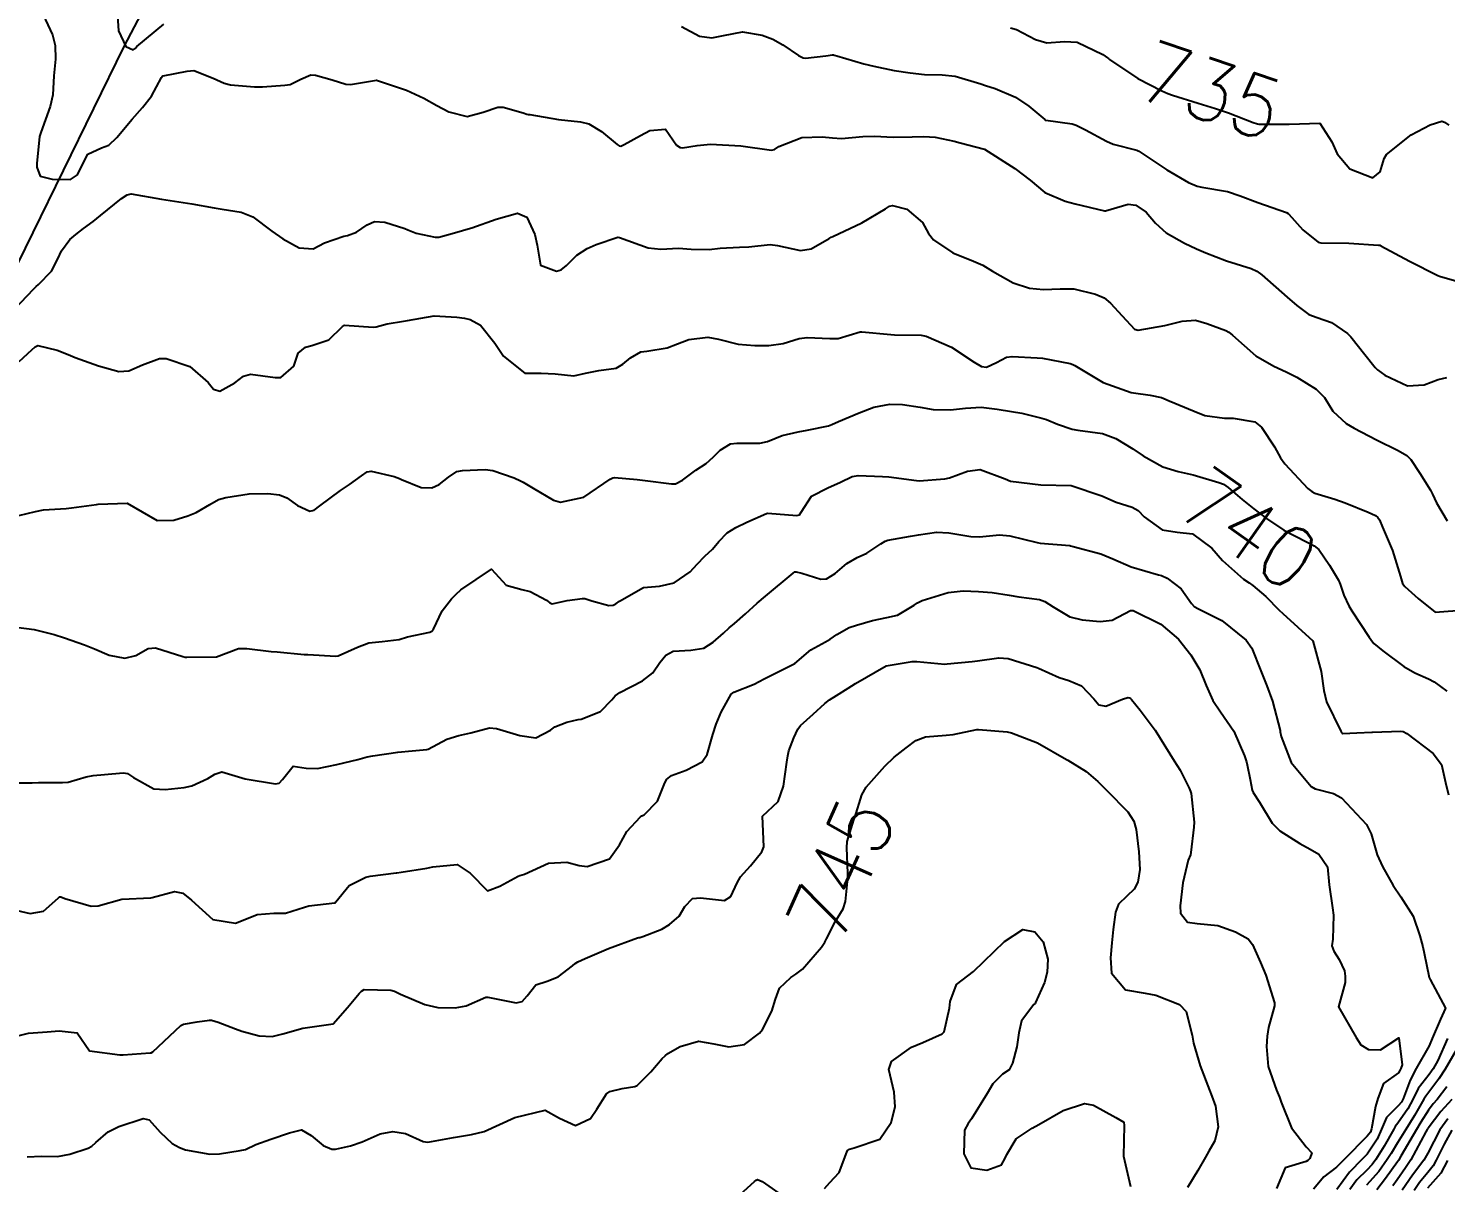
# Model space of a CAD drawing. Header units: metres. Extents: x 318500 to 325275, y 7408834 to 7428799.
# Drawn here: x 320055.1 to 320148.2, y 7412095.6 to 7412171.5 of the extents above; entities that cross this region are included whole.
import ezdxf
from ezdxf.enums import TextEntityAlignment as Align

# ---------------------------------------------------------------- set-up
doc = ezdxf.new("R2010")
doc.units = ezdxf.units.M
doc.header["$MEASUREMENT"] = 0
for name, color, linetype in [('Cotas', 45, 'Continuous'), ('Curvas de Nivel 1m', 11, 'Continuous'), ('Curvas de Nivel 5m', 15, 'Continuous'), ('Linha Férrea', 20, 'Continuous'), ('Vias Secundárias', 230, 'Continuous')]:
    doc.layers.add(name, color=color, linetype=linetype)
doc.styles.add('Style-STANDARD', font='STANDARD.shx')

msp = doc.modelspace()

# ---------------------------------------------------------------- linework, layer by layer
at = {"layer": 'Curvas de Nivel 1m', "flags": 128}
for points, elevation in [([(320056.072, 7412172.339), (320056.686, 7412171.019), (320056.869, 7412170.327), (320056.879, 7412169.424), (320056.773, 7412168.328), (320056.704, 7412167.091), (320056.545, 7412166.331), (320055.913, 7412164.607), (320055.842, 7412164.341), (320055.652, 7412162.575), (320055.659, 7412162.343), (320055.871, 7412161.752), (320056.656, 7412161.54), (320057.868, 7412161.528), (320058.337, 7412161.842), (320058.547, 7412162.303), (320059.003, 7412163.189), (320059.9, 7412163.596), (320060.394, 7412163.791), (320060.914, 7412164.275), (320061.922, 7412165.484), (320062.602, 7412166.25), (320063.183, 7412166.999), (320063.855, 7412168.232), (320063.895, 7412168.297), (320063.962, 7412168.332), (320065.542, 7412168.639), (320065.967, 7412168.676), (320067.245, 7412168.191), (320067.955, 7412167.854), (320068.384, 7412167.744), (320069.952, 7412167.611), (320070.482, 7412167.615), (320071.954, 7412167.717), (320072.305, 7412167.774), (320072.994, 7412168.114), (320073.662, 7412168.407), (320073.964, 7412168.37), (320075.063, 7412168.083), (320075.956, 7412167.798), (320076.264, 7412167.758), (320077.96, 7412168.05), (320079.951, 7412167.404), (320081.088, 7412166.858), (320081.936, 7412166.39), (320082.731, 7412165.982), (320083.927, 7412165.669), (320084.987, 7412165.954), (320085.935, 7412166.283), (320086.286, 7412166.285), (320087.606, 7412165.915), (320087.843, 7412165.825), (320087.929, 7412165.805), (320088.043, 7412165.795), (320089.926, 7412165.478), (320091.379, 7412165.322), (320091.923, 7412165.192), (320092.753, 7412164.682), (320093.769, 7412163.832), (320093.909, 7412163.741), (320094.015, 7412163.723), (320094.245, 7412163.827), (320095.31, 7412164.422), (320095.919, 7412164.747), (320096.951, 7412164.825), (320097.679, 7412163.783), (320097.908, 7412163.639), (320098.068, 7412163.617), (320099.036, 7412163.763), (320099.911, 7412163.842), (320101.91, 7412163.73), (320103.906, 7412163.449), (320104.112, 7412163.492), (320104.404, 7412163.693), (320105.916, 7412164.277), (320107.24, 7412164.333), (320107.916, 7412164.269), (320108.503, 7412164.228), (320109.917, 7412164.345), (320110.688, 7412164.379), (320111.917, 7412164.3), (320113.163, 7412164.332), (320113.918, 7412164.36), (320114.661, 7412164.302), (320115.915, 7412164.044), (320116.311, 7412163.931), (320117.91, 7412163.51), (320119.891, 7412162.247), (320120.91, 7412161.475), (320121.868, 7412160.683), (320123.197, 7412160.102), (320123.858, 7412159.934), (320125.79, 7412159.472), (320125.851, 7412159.477), (320127.341, 7412159.905), (320127.857, 7412159.831), (320128.536, 7412159.37), (320129.141, 7412158.659), (320129.837, 7412158.024), (320131.043, 7412157.338), (320131.825, 7412156.971), (320132.441, 7412156.7), (320133.813, 7412156.174), (320135.413, 7412155.669), (320135.804, 7412155.509), (320136.121, 7412155.267), (320137.778, 7412153.795), (320138.432, 7412153.24), (320139.2, 7412152.664), (320139.762, 7412152.456), (320140.691, 7412152.138), (320141.752, 7412151.412), (320141.972, 7412151.188), (320142.891, 7412150.02), (320143.577, 7412149.171), (320143.718, 7412149.026), (320144.193, 7412148.683), (320145.702, 7412147.967), (320146.795, 7412148.033), (320147.709, 7412148.392), (320148.285, 7412148.53)], 737), ([(320060.968, 7412172.276), (320061.014, 7412171.289), (320061.515, 7412170.267), (320061.987, 7412170.046), (320062.115, 7412170.131), (320062.239, 7412170.256), (320064.005, 7412171.722)], 736), ([(320098.008, 7412171.574), (320099.181, 7412170.942), (320100.001, 7412170.827), (320100.767, 7412170.978), (320102.005, 7412171.226), (320103.305, 7412171.012), (320104, 7412170.737), (320104.669, 7412170.362), (320105.689, 7412169.675), (320105.988, 7412169.517), (320106.155, 7412169.501), (320107.478, 7412169.655), (320107.928, 7412169.713), (320107.991, 7412169.708), (320108.04, 7412169.699), (320108.201, 7412169.647), (320109.983, 7412169.128), (320110.627, 7412168.964), (320111.976, 7412168.68), (320113.019, 7412168.535), (320113.973, 7412168.432), (320115.124, 7412168.401), (320115.972, 7412168.322), (320117.67, 7412167.809), (320117.963, 7412167.709), (320118.617, 7412167.503), (320119.952, 7412166.933), (320120.813, 7412166.347), (320121.867, 7412165.461), (320121.902, 7412165.432), (320121.93, 7412165.421), (320123.667, 7412165.174), (320123.927, 7412165.105), (320124.55, 7412164.798), (320125.916, 7412164.036), (320126.365, 7412163.854), (320127.911, 7412163.451), (320127.961, 7412163.43), (320128.04, 7412163.378), (320129.892, 7412162.17), (320131.316, 7412161.336), (320131.876, 7412161.078), (320132.189, 7412161.012), (320133.871, 7412160.731), (320134.706, 7412160.449), (320135.861, 7412160.018), (320137.74, 7412159.363), (320137.851, 7412159.299), (320137.904, 7412159.249), (320138.824, 7412158.219), (320139.832, 7412157.419), (320139.99, 7412157.376), (320141.831, 7412157.333), (320143.787, 7412157.214), (320143.83, 7412157.21), (320143.868, 7412157.207), (320143.946, 7412157.168), (320145.815, 7412156.154), (320147.688, 7412155.225), (320147.801, 7412155.183), (320148.004, 7412155.108), (320149.793, 7412154.614)], 736), ([(320053.752, 7412152.539), (320055.467, 7412154.345), (320055.614, 7412154.5), (320055.774, 7412154.635), (320056.621, 7412155.494), (320057.048, 7412156.321), (320057.287, 7412156.839), (320057.819, 7412157.579), (320058.216, 7412157.914), (320058.726, 7412158.301), (320059.358, 7412158.771), (320059.839, 7412159.158), (320061.228, 7412160.269), (320061.6, 7412160.518), (320061.855, 7412160.583), (320063.85, 7412160.23), (320065.847, 7412159.929), (320067.316, 7412159.66), (320067.844, 7412159.577), (320069.071, 7412159.39), (320069.839, 7412159.067), (320071.085, 7412158.137), (320071.823, 7412157.636), (320072.885, 7412157.043), (320073.813, 7412156.975), (320074.544, 7412157.364), (320075.826, 7412157.801), (320076.056, 7412157.838), (320076.662, 7412158.062), (320077.349, 7412158.541), (320077.837, 7412158.767), (320078.519, 7412158.722), (320079.833, 7412158.303), (320080.028, 7412158.213), (320080.576, 7412158.009), (320081.826, 7412157.736), (320082.067, 7412157.747), (320082.949, 7412157.979), (320083.628, 7412158.176), (320083.833, 7412158.234), (320084.228, 7412158.358), (320085.84, 7412158.91), (320087.238, 7412159.313), (320087.841, 7412159.059), (320088.374, 7412157.905), (320088.52, 7412157.202), (320088.749, 7412155.901), (320089.794, 7412155.512), (320090.091, 7412155.59), (320090.445, 7412155.88), (320091.121, 7412156.56), (320091.817, 7412156.997), (320092.408, 7412157.264), (320093.829, 7412157.746), (320093.931, 7412157.726), (320095.818, 7412157.038), (320096.656, 7412156.958), (320097.818, 7412157.007), (320098.639, 7412156.946), (320099.818, 7412156.925), (320100.553, 7412157.008), (320101.82, 7412157.083), (320102.431, 7412157.111), (320103.823, 7412157.262), (320104.314, 7412157.201), (320105.818, 7412156.871), (320106.511, 7412156.972), (320107.702, 7412157.651), (320107.779, 7412157.703), (320107.831, 7412157.731), (320107.954, 7412157.771), (320109.841, 7412158.685), (320111.402, 7412159.597), (320111.676, 7412159.769), (320111.853, 7412159.816), (320112.807, 7412159.58), (320113.841, 7412158.699), (320114.238, 7412157.968), (320114.562, 7412157.559), (320115.818, 7412156.707), (320117.178, 7412156.151), (320117.806, 7412155.89), (320118.431, 7412155.504), (320119.789, 7412154.733), (320120.872, 7412154.385), (320121.782, 7412154.29), (320122.877, 7412154.35), (320123.784, 7412154.335), (320125.193, 7412154.001), (320125.775, 7412153.76), (320126.187, 7412153.404), (320126.951, 7412152.581), (320127.753, 7412151.693), (320127.998, 7412151.621), (320129.756, 7412151.939), (320130.883, 7412152.215), (320131.76, 7412152.29), (320132.501, 7412152.063), (320133.753, 7412151.6), (320133.956, 7412151.501), (320134.19, 7412151.293), (320135.73, 7412149.934), (320136.91, 7412149.258), (320137.715, 7412148.902), (320138.413, 7412148.536), (320139.698, 7412147.745), (320140.232, 7412147.212), (320140.796, 7412146.318), (320141.673, 7412145.487), (320142.186, 7412145.185), (320143.659, 7412144.432), (320145.075, 7412143.722), (320145.644, 7412143.387), (320145.914, 7412143.136), (320146.512, 7412142.241), (320147.206, 7412141.116), (320147.342, 7412140.849), (320147.602, 7412140.281), (320148.307, 7412139.103)], 738), ([(320054.489, 7412149.577), (320055.322, 7412150.346), (320055.541, 7412150.524), (320055.724, 7412150.621), (320057.005, 7412150.321), (320057.716, 7412150.039), (320058.179, 7412149.839), (320059.705, 7412149.291), (320061.051, 7412148.919), (320061.7, 7412148.948), (320062.601, 7412149.353), (320063.713, 7412149.761), (320064.163, 7412149.776), (320065.706, 7412149.247), (320066.907, 7412148.192), (320067.256, 7412147.756), (320067.685, 7412147.63), (320068.669, 7412148.165), (320069.242, 7412148.612), (320069.699, 7412148.738), (320071.313, 7412148.516), (320071.696, 7412148.528), (320072.551, 7412149.274), (320072.818, 7412150.114), (320073.312, 7412150.52), (320073.728, 7412150.613), (320074.832, 7412150.985), (320075.747, 7412151.869), (320075.868, 7412151.949), (320077.747, 7412151.819), (320077.939, 7412151.855), (320078.671, 7412152.036), (320079.752, 7412152.21), (320080.003, 7412152.267), (320081.756, 7412152.572), (320083.247, 7412152.483), (320083.754, 7412152.416), (320084.126, 7412152.337), (320084.791, 7412151.954), (320085.733, 7412150.777), (320086.308, 7412149.931), (320087.703, 7412148.806), (320088.789, 7412148.814), (320089.703, 7412148.771), (320090.935, 7412148.638), (320091.704, 7412148.794), (320092.583, 7412148.971), (320093.71, 7412149.132), (320094.146, 7412149.393), (320094.647, 7412149.821), (320095.336, 7412150.203), (320095.727, 7412150.258), (320097.061, 7412150.459), (320097.734, 7412150.737), (320098.488, 7412151.02), (320099.741, 7412151.174), (320100.439, 7412151.044), (320101.735, 7412150.702), (320102.828, 7412150.62), (320103.734, 7412150.614), (320104.673, 7412150.749), (320105.741, 7412151.077), (320106.25, 7412151.158), (320107.742, 7412151.092), (320108.291, 7412151.092), (320109.748, 7412151.52), (320109.839, 7412151.529), (320111.746, 7412151.337), (320112.002, 7412151.332), (320113.746, 7412151.3), (320114.079, 7412151.231), (320115.735, 7412150.51), (320117.233, 7412149.517), (320117.716, 7412149.239), (320118.031, 7412149.191), (320118.696, 7412149.5), (320119.361, 7412149.858), (320119.726, 7412149.904), (320121.376, 7412149.814), (320121.725, 7412149.785), (320123.525, 7412149.433), (320123.719, 7412149.377), (320123.835, 7412149.312), (320125.702, 7412148.189), (320127.548, 7412147.527), (320127.692, 7412147.502), (320128.783, 7412147.364), (320129.54, 7412147.204), (320129.688, 7412147.143), (320130.041, 7412146.992), (320131.68, 7412146.301), (320132.388, 7412146.03), (320133.676, 7412145.858), (320134.238, 7412145.854), (320135.673, 7412145.615), (320136.109, 7412145.266), (320136.95, 7412143.958), (320137.359, 7412143.253), (320137.634, 7412142.841), (320139.137, 7412141.227), (320139.409, 7412141.024), (320139.607, 7412140.93), (320140.922, 7412140.519), (320141.601, 7412140.282), (320143.105, 7412139.665), (320143.593, 7412139.462), (320143.753, 7412139.329), (320143.842, 7412139.166), (320144.057, 7412138.688), (320144.706, 7412137.153), (320145.231, 7412135.449), (320145.309, 7412135.143), (320145.373, 7412134.986), (320145.526, 7412134.789), (320146.389, 7412133.997), (320147.51, 7412133.11), (320149.512, 7412133.252)], 739), ([(320053.626, 7412132.21), (320055.474, 7412131.957), (320056.796, 7412131.646), (320057.467, 7412131.421), (320058.795, 7412130.955), (320059.456, 7412130.695), (320060.404, 7412130.27), (320061.448, 7412130.084), (320062.156, 7412130.249), (320062.967, 7412130.728), (320063.458, 7412130.76), (320065.252, 7412130.203), (320065.4, 7412130.151), (320065.449, 7412130.143), (320065.503, 7412130.146), (320067.45, 7412130.18), (320068.896, 7412130.721), (320069.459, 7412130.727), (320071.058, 7412130.524), (320071.456, 7412130.494), (320073.222, 7412130.334), (320073.453, 7412130.316), (320075.306, 7412130.219), (320075.453, 7412130.244), (320076.715, 7412130.797), (320077.466, 7412131.087), (320078.332, 7412131.167), (320079.469, 7412131.31), (320079.996, 7412131.488), (320081.477, 7412131.801), (320081.613, 7412131.853), (320081.707, 7412131.987), (320082.278, 7412133.198), (320082.904, 7412133.976), (320083.201, 7412134.285), (320083.516, 7412134.575), (320085.53, 7412135.94), (320086.483, 7412134.889), (320087.517, 7412134.589), (320088.07, 7412134.459), (320089.145, 7412133.885), (320089.347, 7412133.722), (320089.507, 7412133.652), (320089.697, 7412133.688), (320090.498, 7412133.87), (320091.511, 7412134.009), (320091.654, 7412134), (320092.117, 7412133.851), (320093.224, 7412133.553), (320093.506, 7412133.561), (320093.693, 7412133.642), (320093.928, 7412133.824), (320095.519, 7412134.731), (320096.553, 7412134.823), (320097.523, 7412135.031), (320098.573, 7412135.764), (320099.035, 7412136.26), (320099.546, 7412136.793), (320100.047, 7412137.25), (320100.455, 7412137.741), (320100.997, 7412138.307), (320101.574, 7412138.671), (320102.288, 7412139.011), (320103.588, 7412139.585), (320103.685, 7412139.602), (320105.587, 7412139.446), (320105.755, 7412139.501), (320105.859, 7412139.667), (320106.535, 7412140.727), (320107.606, 7412141.272), (320108.444, 7412141.637), (320109.223, 7412142.019), (320109.617, 7412142.076), (320111.206, 7412142.006), (320111.616, 7412141.986), (320113.44, 7412141.745), (320113.612, 7412141.736), (320115.304, 7412141.855), (320115.616, 7412141.918), (320116.784, 7412142.361), (320117.624, 7412142.476), (320119.254, 7412141.855), (320119.613, 7412141.715), (320121.61, 7412141.46), (320123.61, 7412141.43), (320125.603, 7412140.738), (320126.545, 7412140.341), (320127.596, 7412140.001), (320128.011, 7412139.79), (320128.398, 7412139.368), (320129.577, 7412138.514), (320130.554, 7412138.362), (320131.574, 7412138.247), (320132.832, 7412137.311), (320133.548, 7412136.505), (320134.927, 7412135.279), (320135.284, 7412135.03), (320135.526, 7412134.85), (320136.389, 7412134.132), (320137.27, 7412133.244), (320137.507, 7412133.01), (320139.48, 7412131.22), (320140.031, 7412129.211), (320140.186, 7412127.957), (320140.362, 7412127.206), (320141.304, 7412125.289), (320141.36, 7412125.191), (320141.399, 7412125.154), (320141.448, 7412125.141), (320142.362, 7412125.176), (320143.347, 7412125.215), (320143.401, 7412125.217), (320145.253, 7412125.291), (320145.402, 7412125.263), (320145.639, 7412125.136), (320147.381, 7412123.821), (320147.931, 7412123.102), (320148.186, 7412121.925), (320148.382, 7412121.095)], 741), ([(320053.796, 7412121.903), (320055.343, 7412121.889), (320055.769, 7412121.908), (320057.344, 7412121.91), (320057.713, 7412121.936), (320058.893, 7412122.287), (320059.351, 7412122.386), (320061.095, 7412122.52), (320061.353, 7412122.547), (320061.611, 7412122.514), (320062.005, 7412122.25), (320063.339, 7412121.49), (320064.093, 7412121.464), (320065.341, 7412121.591), (320065.84, 7412121.697), (320066.896, 7412122.185), (320067.18, 7412122.353), (320067.353, 7412122.464), (320067.807, 7412122.625), (320069.35, 7412122.15), (320071.346, 7412121.824), (320071.585, 7412121.879), (320071.806, 7412122.115), (320072.486, 7412122.982), (320073.358, 7412122.858), (320074.096, 7412122.827), (320075.36, 7412123.095), (320076.743, 7412123.429), (320077.366, 7412123.592), (320077.739, 7412123.663), (320079.369, 7412123.9), (320080.322, 7412124.006), (320081.279, 7412124.084), (320081.372, 7412124.116), (320082.595, 7412124.759), (320083.385, 7412124.992), (320084.158, 7412125.183), (320085.393, 7412125.499), (320085.854, 7412125.472), (320087.386, 7412125.006), (320088.438, 7412124.841), (320089.392, 7412125.357), (320089.691, 7412125.582), (320090.479, 7412125.869), (320091.217, 7412126.047), (320091.403, 7412126.075), (320092.678, 7412126.574), (320093.423, 7412127.337), (320093.646, 7412127.608), (320093.96, 7412127.822), (320095.438, 7412128.596), (320096.124, 7412129.113), (320096.589, 7412129.789), (320096.973, 7412130.269), (320097.461, 7412130.546), (320098.613, 7412130.613), (320099.465, 7412130.749), (320100.078, 7412131.133), (320100.755, 7412131.731), (320101.138, 7412132.072), (320101.49, 7412132.354), (320102.214, 7412132.999), (320102.976, 7412133.705), (320103.514, 7412134.149), (320105.348, 7412135.673), (320105.452, 7412135.75), (320105.531, 7412135.758), (320105.911, 7412135.666), (320107.147, 7412135.275), (320107.526, 7412135.286), (320108.099, 7412135.641), (320108.867, 7412136.303), (320109.546, 7412136.704), (320110.177, 7412136.984), (320111.102, 7412137.597), (320111.38, 7412137.775), (320111.564, 7412137.828), (320113.045, 7412138.098), (320113.569, 7412138.192), (320114.756, 7412138.369), (320115.572, 7412138.322), (320117.019, 7412138.068), (320117.568, 7412138.051), (320118.892, 7412138.175), (320119.569, 7412138.11), (320121.356, 7412137.67), (320121.563, 7412137.635), (320123.516, 7412137.475), (320123.561, 7412137.467), (320123.723, 7412137.428), (320125.553, 7412136.935), (320126.329, 7412136.617), (320127.54, 7412136.079), (320129.33, 7412135.556), (320129.532, 7412135.507), (320129.898, 7412135.346), (320130.83, 7412134.644), (320131.514, 7412133.681), (320131.671, 7412133.477), (320131.963, 7412133.315), (320133.499, 7412132.547), (320135.093, 7412131.276), (320135.472, 7412130.742), (320136.063, 7412129.261), (320136.46, 7412128.274), (320136.834, 7412127.249), (320137.318, 7412125.325), (320137.334, 7412125.241), (320137.395, 7412124.933), (320138.042, 7412123.233), (320139.354, 7412121.654), (320139.633, 7412121.496), (320140.823, 7412121.198), (320141.346, 7412120.916), (320142.993, 7412119.165), (320143.311, 7412118.55), (320143.701, 7412117.156), (320144.046, 7412116.389), (320144.76, 7412115.145), (320145.259, 7412114.411), (320146.054, 7412113.128), (320146.493, 7412111.849), (320146.696, 7412111.118), (320146.788, 7412110.699), (320147.107, 7412109.111), (320147.188, 7412108.978), (320148.196, 7412107.094), (320147.869, 7412106.379), (320147.303, 7412105.107), (320147.125, 7412104.619), (320146.27, 7412103.123), (320145.856, 7412102.371), (320145.396, 7412101.135), (320145.296, 7412100.917), (320145.073, 7412100.668), (320144.303, 7412099.906), (320143.994, 7412099.151), (320143.706, 7412098.491), (320143.033, 7412097.507), (320142.718, 7412097.165), (320141.875, 7412096.32), (320141.045, 7412095.189)], 742), ([(320053.986, 7412113.595), (320055.225, 7412113.312), (320056.091, 7412113.463), (320057.055, 7412114.313), (320057.139, 7412114.414), (320057.242, 7412114.414), (320057.497, 7412114.306), (320059.233, 7412113.786), (320059.691, 7412113.817), (320061.24, 7412114.26), (320063.137, 7412114.336), (320063.242, 7412114.354), (320064.7, 7412114.757), (320065.247, 7412114.647), (320065.822, 7412114.194), (320067.221, 7412112.906), (320068.699, 7412112.676), (320069.221, 7412112.876), (320070.122, 7412113.241), (320071.228, 7412113.324), (320071.999, 7412113.342), (320073.234, 7412113.723), (320073.524, 7412113.807), (320075.239, 7412114.021), (320075.274, 7412114.035), (320075.303, 7412114.069), (320076.171, 7412115.142), (320077.265, 7412115.698), (320077.544, 7412115.759), (320079.269, 7412115.978), (320079.305, 7412115.984), (320079.6, 7412116.015), (320081.273, 7412116.28), (320081.674, 7412116.384), (320083.276, 7412116.534), (320084.124, 7412115.951), (320085.253, 7412114.807), (320086.07, 7412115.115), (320087.268, 7412115.77), (320087.378, 7412115.798), (320087.7, 7412115.904), (320089.277, 7412116.61), (320090.471, 7412116.675), (320091.276, 7412116.459), (320091.811, 7412116.387), (320093.281, 7412116.905), (320093.94, 7412117.82), (320094.416, 7412118.701), (320095.318, 7412119.662), (320095.402, 7412119.716), (320095.547, 7412119.798), (320096.425, 7412120.697), (320096.869, 7412121.785), (320097.023, 7412122.114), (320097.356, 7412122.386), (320098.317, 7412122.723), (320099.365, 7412123.264), (320099.696, 7412123.745), (320100.07, 7412125.059), (320100.271, 7412125.737), (320100.616, 7412126.528), (320101.277, 7412127.722), (320101.431, 7412127.84), (320102.778, 7412128.365), (320103.44, 7412128.724), (320105.307, 7412129.672), (320105.414, 7412129.707), (320105.451, 7412129.737), (320106.497, 7412130.622), (320107.473, 7412131.166), (320107.78, 7412131.332), (320108.205, 7412131.633), (320109.011, 7412132.101), (320109.49, 7412132.258), (320110.544, 7412132.555), (320111.497, 7412132.751), (320112.182, 7412132.898), (320113.29, 7412133.563), (320113.512, 7412133.72), (320113.823, 7412133.867), (320115.519, 7412134.398), (320116.495, 7412134.5), (320117.52, 7412134.463), (320118.411, 7412134.393), (320119.517, 7412134.225), (320120.162, 7412134.119), (320121.515, 7412133.929), (320121.867, 7412133.808), (320122.407, 7412133.447), (320123.501, 7412132.808), (320124.325, 7412132.591), (320125.496, 7412132.492), (320126.303, 7412132.587), (320127.507, 7412133.206), (320127.671, 7412133.214), (320129.495, 7412132.324), (320130.658, 7412131.332), (320131.465, 7412130.304), (320132.05, 7412129.314), (320132.458, 7412128.292), (320132.906, 7412127.305), (320133.419, 7412126.563), (320134.291, 7412125.287), (320134.987, 7412123.664), (320135.115, 7412123.274), (320135.17, 7412123.075), (320135.358, 7412122.107), (320135.499, 7412121.415), (320135.557, 7412121.267), (320135.97, 7412120.631), (320136.807, 7412119.248), (320137.313, 7412118.74), (320138.613, 7412117.914), (320139.295, 7412117.535), (320139.86, 7412117.211), (320140.447, 7412116.368), (320140.555, 7412115.201), (320140.762, 7412113.682), (320140.839, 7412113.196), (320140.779, 7412111.634), (320140.729, 7412111.197), (320140.856, 7412110.845), (320141.201, 7412110.297), (320141.546, 7412109.537), (320141.603, 7412109.184), (320141.594, 7412108.773), (320141.16, 7412107.19), (320142.328, 7412105.172), (320142.632, 7412104.674), (320143.122, 7412104.371), (320143.924, 7412104.35), (320145.13, 7412105.14), (320145.35, 7412103.374), (320145.259, 7412103.138), (320145.21, 7412103.037), (320145.106, 7412102.845), (320144.108, 7412102.136), (320143.738, 7412101.153), (320143.588, 7412100.639), (320143.326, 7412099.157), (320143.253, 7412098.953), (320143.045, 7412098.677), (320141.555, 7412097.182), (320141.301, 7412096.911), (320141.022, 7412096.647), (320140.204, 7412096.01), (320139.514, 7412095.212)], 743), ([(320054.228, 7412105.239), (320055.121, 7412105.455), (320056.329, 7412105.529), (320057.123, 7412105.613), (320058.3, 7412105.471), (320059.11, 7412104.28), (320061.107, 7412104.027), (320061.335, 7412104.028), (320063.109, 7412104.155), (320063.172, 7412104.166), (320063.273, 7412104.228), (320065.128, 7412105.954), (320065.285, 7412106.042), (320066.199, 7412106.189), (320067.012, 7412106.301), (320067.132, 7412106.296), (320067.563, 7412106.173), (320068.704, 7412105.735), (320069.124, 7412105.58), (320070.255, 7412105.267), (320071.121, 7412105.24), (320071.825, 7412105.411), (320073.127, 7412105.773), (320075.13, 7412106.07), (320076.076, 7412107.126), (320076.83, 7412108.045), (320076.99, 7412108.215), (320077.164, 7412108.311), (320078.911, 7412108.275), (320079.163, 7412108.206), (320079.555, 7412108.014), (320081.15, 7412107.328), (320081.995, 7412107.129), (320083.147, 7412107.116), (320083.856, 7412107.246), (320085.158, 7412107.812), (320085.282, 7412107.814), (320087.153, 7412107.448), (320087.534, 7412107.524), (320087.875, 7412107.899), (320088.434, 7412108.629), (320089.175, 7412108.876), (320089.911, 7412109.14), (320090.848, 7412109.863), (320091.025, 7412110.029), (320091.193, 7412110.126), (320091.686, 7412110.344), (320093.202, 7412111.02), (320095.114, 7412111.706), (320095.209, 7412111.733), (320095.264, 7412111.744), (320095.475, 7412111.797), (320096.712, 7412112.29), (320097.222, 7412112.577), (320097.857, 7412113.144), (320098.232, 7412113.765), (320098.718, 7412114.288), (320099.249, 7412114.339), (320100.819, 7412114.154), (320101.251, 7412114.431), (320101.651, 7412115.329), (320101.89, 7412115.714), (320102.537, 7412116.448), (320103.287, 7412117.353), (320103.404, 7412117.698), (320103.32, 7412119.7), (320104.36, 7412120.659), (320104.704, 7412121.68), (320104.931, 7412123.242), (320104.985, 7412123.676), (320105.049, 7412124.001), (320105.388, 7412124.855), (320105.639, 7412125.424), (320105.816, 7412125.664), (320106.653, 7412126.41), (320107.422, 7412127.103), (320107.723, 7412127.34), (320108.175, 7412127.633), (320108.949, 7412128.111), (320109.438, 7412128.414), (320111.45, 7412129.59), (320113.154, 7412129.865), (320113.454, 7412129.859), (320115.297, 7412129.697), (320115.452, 7412129.701), (320117.105, 7412129.866), (320117.456, 7412129.899), (320118.847, 7412130.102), (320119.459, 7412130.056), (320121.341, 7412129.461), (320121.45, 7412129.416), (320122.821, 7412128.817), (320123.442, 7412128.613), (320124.284, 7412128.263), (320125.086, 7412127.405), (320125.424, 7412127.018), (320125.879, 7412126.94), (320126.973, 7412127.385), (320127.318, 7412127.495), (320127.431, 7412127.484), (320127.495, 7412127.444), (320127.557, 7412127.378), (320128.129, 7412126.66), (320129.106, 7412125.354), (320129.393, 7412124.89), (320130.358, 7412123.335), (320130.76, 7412122.725), (320131.352, 7412121.552), (320131.442, 7412121.319), (320131.475, 7412121.192), (320131.674, 7412119.316), (320131.647, 7412118.984), (320131.462, 7412117.318), (320131.433, 7412117.174), (320131.285, 7412116.81), (320130.929, 7412115.325), (320130.759, 7412113.816), (320130.774, 7412113.327), (320131.231, 7412112.743), (320131.886, 7412112.657), (320133.228, 7412112.526), (320134.395, 7412112.11), (320135.215, 7412111.636), (320135.505, 7412111.266), (320136.043, 7412110.102), (320136.381, 7412109.252), (320136.954, 7412107.452), (320136.962, 7412107.243), (320136.571, 7412105.816), (320136.483, 7412105.25), (320136.436, 7412104.564), (320136.54, 7412103.249), (320137.087, 7412101.696), (320137.283, 7412101.238), (320137.385, 7412100.927), (320138.063, 7412099.23), (320139.038, 7412097.974), (320139.408, 7412097.589), (320139.273, 7412097.216), (320139.152, 7412097.095), (320139.027, 7412097.028), (320137.661, 7412096.593), (320137.083, 7412095.239)], 744), ([(320107.387, 7412095.243), (320107.758, 7412095.632), (320108.351, 7412096.286), (320108.863, 7412097.622), (320108.909, 7412097.743), (320109.032, 7412097.828), (320109.344, 7412097.926), (320111.039, 7412098.481), (320111.771, 7412099.579), (320112.039, 7412100.602), (320111.963, 7412101.577), (320111.623, 7412103.062), (320111.802, 7412103.58), (320113.12, 7412104.524), (320113.846, 7412104.829), (320115.129, 7412105.401), (320115.258, 7412105.538), (320115.602, 7412107.084), (320115.648, 7412107.533), (320116.06, 7412108.643), (320117.19, 7412109.51), (320119.21, 7412111.48), (320120.434, 7412112.256), (320121.22, 7412112.097), (320121.762, 7412111.452), (320122.072, 7412110.32), (320122.029, 7412109.447), (320121.849, 7412108.781), (320121.265, 7412107.458), (320121.226, 7412107.392), (320121.158, 7412107.324), (320120.342, 7412106.268), (320120.156, 7412105.47), (320120.035, 7412104.557), (320119.736, 7412103.474), (320119.53, 7412103.049), (320119.099, 7412102.746), (320118.448, 7412102.132), (320118.081, 7412101.495), (320117.055, 7412099.828), (320116.833, 7412099.513), (320116.602, 7412099.073), (320116.542, 7412097.517), (320117.016, 7412096.609), (320118.065, 7412096.444), (320119.02, 7412096.809), (320119.274, 7412097.23), (320119.37, 7412097.477), (320119.996, 7412098.515), (320121.048, 7412099.217), (320121.473, 7412099.454), (320123.064, 7412100.366), (320124.481, 7412100.819), (320125.07, 7412100.728), (320126.536, 7412099.907), (320127.053, 7412099.601), (320127.079, 7412099.38), (320127.03, 7412097.38), (320127.489, 7412095.373)], 746), ([(320148.309, 7412105.092), (320147.673, 7412103.659), (320147.372, 7412103.106), (320147.269, 7412102.946), (320147.104, 7412102.738), (320146.395, 7412101.816), (320146.053, 7412101.125), (320145.719, 7412100.482), (320145.056, 7412099.548), (320144.882, 7412099.312), (320144.785, 7412099.143), (320144.162, 7412098.025), (320143.601, 7412097.154), (320143.36, 7412096.821), (320143.019, 7412096.459), (320142.373, 7412095.807), (320141.901, 7412095.176)], 741), ([(320148.264, 7412101.921), (320147.639, 7412101.102), (320147.378, 7412100.803), (320147.069, 7412100.382), (320146.576, 7412099.599), (320146.283, 7412099.121), (320145.261, 7412097.365), (320145.13, 7412097.138), (320145.091, 7412097.077), (320145.028, 7412096.987), (320144.253, 7412095.905), (320143.675, 7412095.153)], 739), ([(320148.609, 7412101.087), (320147.873, 7412100.293), (320147.052, 7412099.219), (320147.007, 7412099.155), (320146.983, 7412099.111), (320146.898, 7412098.962), (320145.909, 7412097.127), (320145.56, 7412096.594), (320145.01, 7412095.81), (320144.728, 7412095.418)], 738), ([(320148.334, 7412099.818), (320147.825, 7412099.098), (320147.035, 7412097.574), (320146.756, 7412097.114), (320146.026, 7412096.114), (320145.348, 7412095.135)], 737), ([(320148.594, 7412099.087), (320148.095, 7412098.148), (320147.579, 7412097.102), (320147.385, 7412096.745), (320147.018, 7412096.291), (320146.477, 7412095.649), (320146.129, 7412095.123)], 736), ([(320101.848, 7412094.85), (320102.804, 7412095.702), (320102.902, 7412095.801), (320103.002, 7412095.833), (320103.293, 7412095.696), (320104.983, 7412094.528)], 746)]:
    msp.add_lwpolyline(points, dxfattribs=dict(at, elevation=elevation))
at = {"layer": 'Curvas de Nivel 5m', "flags": 128}
for points, elevation in [([(320119.625, 7412171.494), (320120.009, 7412171.377), (320121.257, 7412170.726), (320122, 7412170.497), (320123.156, 7412170.597), (320124.001, 7412170.552), (320125.673, 7412169.734), (320125.991, 7412169.517), (320126.049, 7412169.467), (320126.112, 7412169.408), (320127.972, 7412168.161), (320129.549, 7412167.356), (320129.957, 7412167.166), (320130.247, 7412167.056), (320131.948, 7412166.543), (320133.069, 7412166.187), (320133.939, 7412165.91), (320135.562, 7412165.276), (320135.836, 7412165.179), (320135.929, 7412165.162), (320136.044, 7412165.154), (320137.929, 7412165.15), (320139.93, 7412165.22), (320140.716, 7412164.006), (320141.072, 7412163.203), (320141.896, 7412162.231), (320143.421, 7412161.641), (320143.893, 7412162.035), (320144.162, 7412162.91), (320144.314, 7412163.164), (320145.923, 7412164.454), (320147.186, 7412165.121), (320147.943, 7412165.363), (320148.118, 7412165.284), (320148.407, 7412165.105)], 735), ([(320054.472, 7412139.461), (320055.581, 7412139.71), (320056.096, 7412139.819), (320057.584, 7412139.923), (320057.939, 7412139.952), (320059.588, 7412140.187), (320059.682, 7412140.196), (320061.59, 7412140.26), (320063.573, 7412139.129), (320064.653, 7412139.14), (320065.578, 7412139.44), (320066.136, 7412139.648), (320067.032, 7412140.188), (320067.593, 7412140.503), (320068.067, 7412140.646), (320069.597, 7412140.888), (320070.831, 7412140.904), (320071.597, 7412140.82), (320072.087, 7412140.614), (320072.78, 7412140.112), (320073.585, 7412139.736), (320073.879, 7412139.802), (320074.239, 7412140.09), (320075.6, 7412141.1), (320076.189, 7412141.48), (320076.992, 7412142.056), (320077.352, 7412142.314), (320077.615, 7412142.366), (320079.124, 7412142.027), (320079.476, 7412141.889), (320079.608, 7412141.815), (320080.902, 7412141.3), (320081.603, 7412141.265), (320082.091, 7412141.499), (320082.69, 7412141.979), (320083.237, 7412142.352), (320083.617, 7412142.404), (320085.098, 7412142.467), (320085.617, 7412142.406), (320087.021, 7412141.919), (320087.433, 7412141.738), (320087.607, 7412141.654), (320088.253, 7412141.254), (320089.596, 7412140.46), (320090.05, 7412140.338), (320091.598, 7412140.669), (320093.308, 7412141.835), (320093.504, 7412141.939), (320093.612, 7412141.943), (320095.098, 7412141.815), (320095.61, 7412141.762), (320097.352, 7412141.528), (320097.607, 7412141.524), (320098.069, 7412141.773), (320098.944, 7412142.436), (320099.627, 7412142.863), (320100.089, 7412143.29), (320100.546, 7412143.741), (320101.22, 7412144.16), (320101.647, 7412144.21), (320103.159, 7412144.196), (320103.649, 7412144.317), (320104.627, 7412144.714), (320105.659, 7412144.959), (320106.259, 7412145.066), (320107.665, 7412145.347), (320107.888, 7412145.426), (320108.323, 7412145.64), (320109.676, 7412146.204), (320110.64, 7412146.566), (320111.682, 7412146.777), (320112.515, 7412146.748), (320113.68, 7412146.569), (320114.535, 7412146.413), (320115.679, 7412146.397), (320116.663, 7412146.508), (320117.681, 7412146.56), (320118.749, 7412146.429), (320119.678, 7412146.277), (320120.367, 7412146.169), (320121.674, 7412145.853), (320121.97, 7412145.753), (320122.705, 7412145.444), (320123.665, 7412145.115), (320124.031, 7412145.06), (320125.662, 7412144.85), (320126.534, 7412144.519), (320127.647, 7412143.842), (320128.337, 7412143.37), (320129.629, 7412142.647), (320130.62, 7412142.346), (320131.622, 7412142.124), (320133.3, 7412141.62), (320133.613, 7412141.503), (320133.911, 7412141.295), (320134.827, 7412140.506), (320135.596, 7412139.895), (320136.427, 7412139.262), (320137.579, 7412138.498), (320139.065, 7412137.73), (320139.564, 7412137.472), (320139.877, 7412137.215), (320140.557, 7412136.193), (320141.152, 7412135.196), (320141.27, 7412134.936), (320141.52, 7412134.231), (320141.843, 7412133.517), (320142.028, 7412133.182), (320143.178, 7412131.471), (320143.388, 7412131.161), (320143.478, 7412131.045), (320144.069, 7412130.556), (320145.456, 7412129.53), (320146.17, 7412129.129), (320147.06, 7412128.73), (320147.444, 7412128.527), (320148.267, 7412127.926)], 740), ([(320055.015, 7412097.331), (320055.962, 7412097.379), (320057.015, 7412097.337), (320057.819, 7412097.497), (320059.024, 7412097.896), (320059.277, 7412098.026), (320059.538, 7412098.275), (320060.339, 7412098.965), (320061.041, 7412099.329), (320062.646, 7412099.836), (320063.045, 7412099.761), (320063.766, 7412098.948), (320064.553, 7412098.207), (320065.026, 7412097.928), (320065.434, 7412097.786), (320067.02, 7412097.49), (320067.668, 7412097.522), (320069.024, 7412097.749), (320069.359, 7412097.811), (320070.037, 7412098.135), (320071.034, 7412098.493), (320072.252, 7412098.894), (320073.04, 7412099.099), (320073.678, 7412098.732), (320074.466, 7412098.078), (320075.026, 7412097.819), (320075.269, 7412097.824), (320076.256, 7412098.052), (320077.033, 7412098.321), (320078.221, 7412098.845), (320079.04, 7412098.987), (320079.886, 7412098.854), (320081.033, 7412098.329), (320081.336, 7412098.288), (320083.036, 7412098.602), (320084.2, 7412098.787), (320085.04, 7412098.987), (320087.05, 7412099.91), (320089.058, 7412100.381), (320089.982, 7412099.871), (320091.045, 7412099.386), (320092.033, 7412099.845), (320092.433, 7412100.466), (320093.074, 7412101.459), (320093.289, 7412101.614), (320094.113, 7412101.815), (320094.936, 7412101.948), (320095.083, 7412102.01), (320095.988, 7412102.9), (320096.744, 7412103.784), (320096.926, 7412103.968), (320097.113, 7412104.106), (320097.926, 7412104.575), (320099.122, 7412104.913), (320100.127, 7412104.742), (320101.118, 7412104.56), (320102.133, 7412104.697), (320103.127, 7412105.443), (320103.318, 7412105.697), (320103.944, 7412106.892), (320104.169, 7412107.685), (320104.447, 7412108.404), (320105.182, 7412109.115), (320105.518, 7412109.332), (320105.963, 7412109.658), (320107.205, 7412111.096), (320107.415, 7412111.431), (320107.52, 7412111.637), (320108.097, 7412112.761), (320108.613, 7412113.626), (320108.775, 7412114.096), (320108.923, 7412115.623), (320108.929, 7412115.968), (320108.859, 7412117.624), (320108.884, 7412118.037), (320109.318, 7412119.464), (320109.363, 7412119.576), (320109.379, 7412119.619), (320109.851, 7412121.104), (320110.134, 7412121.608), (320111.364, 7412122.998), (320111.984, 7412123.581), (320112.757, 7412124.192), (320113.387, 7412124.668), (320114.029, 7412124.915), (320115.392, 7412125.024), (320115.852, 7412125.074), (320117.398, 7412125.39), (320117.51, 7412125.397), (320119.396, 7412125.242), (320119.69, 7412125.182), (320121.386, 7412124.513), (320123.293, 7412123.431), (320123.341, 7412123.402), (320123.37, 7412123.383), (320124.587, 7412122.636), (320125.356, 7412121.973), (320125.943, 7412121.394), (320127.329, 7412119.985), (320127.716, 7412119.374), (320127.864, 7412118.819), (320128.042, 7412117.369), (320128.109, 7412116.198), (320127.978, 7412115.369), (320127.735, 7412114.901), (320127.256, 7412114.449), (320126.713, 7412113.92), (320126.504, 7412113.387), (320126.358, 7412112.254), (320126.273, 7412111.389), (320126.185, 7412110.405), (320126.251, 7412109.389), (320127.174, 7412108.292), (320128.455, 7412108.077), (320129.169, 7412107.955), (320130.719, 7412107.327), (320131.153, 7412106.881), (320131.557, 7412105.316), (320131.643, 7412104.797), (320132.07, 7412103.31), (320132.693, 7412101.696), (320132.833, 7412101.302), (320133.07, 7412100.661), (320133.26, 7412099.297), (320133.041, 7412098.38), (320132.635, 7412097.703), (320132.426, 7412097.306), (320131.909, 7412096.418), (320131.239, 7412095.318)], 745), ([(320149.127, 7412104.748), (320148.162, 7412103.094), (320147.758, 7412102.442), (320147.087, 7412101.584), (320146.886, 7412101.31), (320146.772, 7412101.115), (320146.146, 7412100.041), (320145.574, 7412099.132), (320145.041, 7412098.245), (320144.626, 7412097.552), (320144.365, 7412097.147), (320143.799, 7412096.371), (320143.005, 7412095.463)], 740), ([(320148.311, 7412097.091), (320147.87, 7412096.244), (320147.002, 7412095.274)], 735)]:
    msp.add_lwpolyline(points, dxfattribs=dict(at, elevation=elevation))
at = {"layer": 'Linha Férrea'}
for points in [[(320008.849, 7411791.346), (320030.524, 7411841.112, -0.005892), (320095.469, 7411981.456, -0.040973), (320184.859, 7412131.817, 0.030174), (320242.249, 7412223.402, 0.087341), (320281.936, 7412354.899, 0.031269), (320283.315, 7412417.5, 0.049266), (320270.595, 7412500.199, 0.016981), (320242.602, 7412592.989, -0.039479), (320216.599, 7412699.687, -0.043029)], [(319999.761, 7411780.131, -0.012111), (320067.92, 7411932.396), (320093.517, 7411986.921, -0.031236), (320158.178, 7412099.316), (320188.302, 7412144.403, 0.023786), (320233.279, 7412216.127, 0.100375), (320277.452, 7412355.71, 0.039979), (320279.279, 7412418.607, 0.052818), (320266.401, 7412501.008, 0.015985), (320243.121, 7412578.113, -0.022066), (320218.658, 7412665.024, -0.057292)]]:
    msp.add_lwpolyline(points, format="xyb", dxfattribs=at)
at = {"layer": 'Vias Secundárias'}
msp.add_lwpolyline([(320087.278, 7412247.127, -0.014358), (320091.615, 7412235.448, -0.210671), (320090.732, 7412225.495, -0.000021), (320083.409, 7412212.211), (320061.364, 7412170.263), (320053.414, 7412153.968), (320042.345, 7412132.028), (320019.687, 7412088.313), (320003.953, 7412060.357), (319980.666, 7412017.206), (319963.67, 7411984.861), (319950.071, 7411952.494), (319943.404, 7411935.156, -0.240574), (319940.008, 7411928.874, 0.114999), (319934.208, 7411922.507), (319923.39, 7411903.159), (319909.67, 7411882.904), (319896.105, 7411862.402), (319877.03, 7411817.618, -0.119408), (319869.052, 7411807.55, -0.242192)], format="xyb", dxfattribs=at)

# ---------------------------------------------------------------- texts
at = {"layer": 'Cotas', "style": 'Style-STANDARD'}
for s, rotation, p in [('735', 341.32812, (320132.786, 7412167.368, 735)), ('740', 324.84262, (320135.275, 7412138.579, 740)), ('745', 65.89927, (320108.491, 7412116.236, 745))]:
    msp.add_text(s, height=4, rotation=rotation, dxfattribs=at).set_placement(p, align=Align.MIDDLE_CENTER)

doc.saveas('drawing.dxf')
